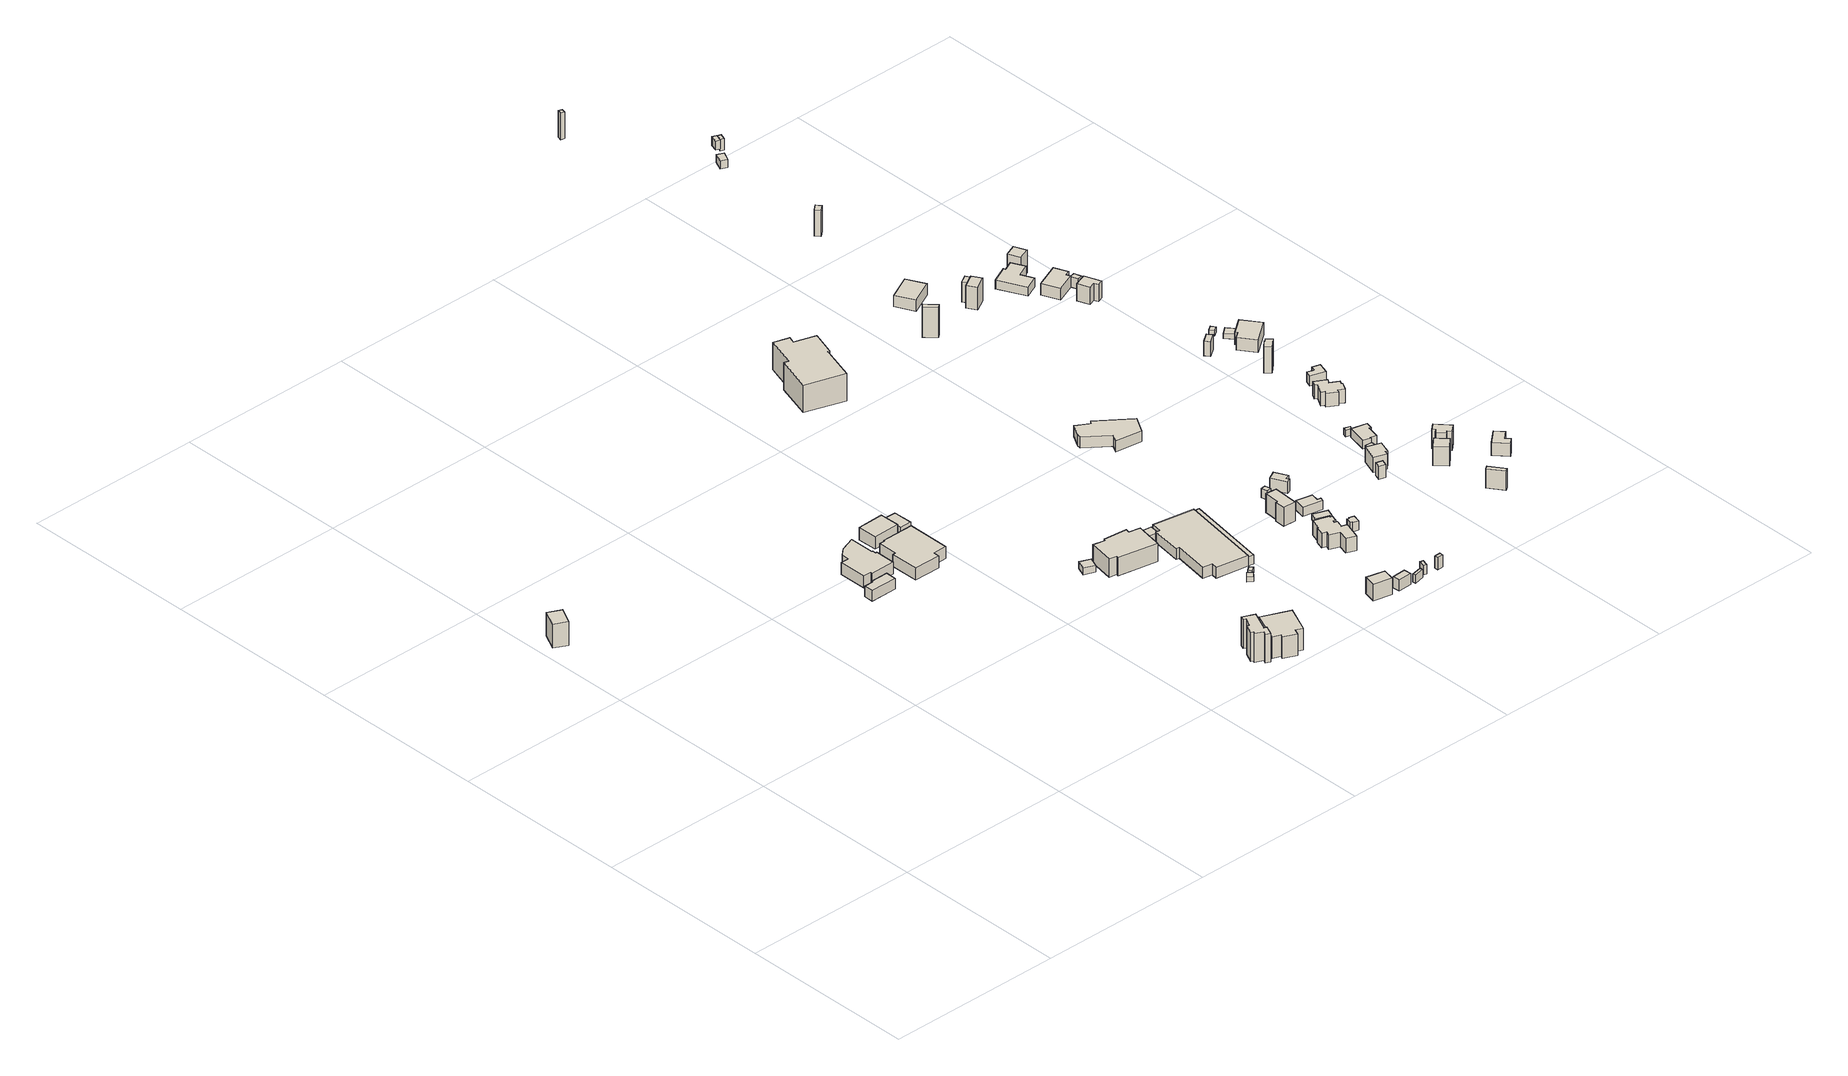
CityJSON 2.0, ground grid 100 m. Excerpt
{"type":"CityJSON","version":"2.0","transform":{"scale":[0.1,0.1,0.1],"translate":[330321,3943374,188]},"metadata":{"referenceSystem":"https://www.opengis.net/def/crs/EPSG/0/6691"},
"CityObjects":{
"building1":{"type":"Building","attributes":{"measuredHeight":14.2,"BuildingIDAttribute.prefecture":"14","BuildingIDAttribute.city":"14151","BuildingDetailAttribute.surveyYear":2015},"geometry":[{"type":"Solid","lod":"1","boundaries":[[[[0,1,2,3]],[[2,4,5,3]],[[1,6,4,2]],[[0,7,6,1]],[[3,5,7,0]],[[4,6,7,5]]]]}]},
"building2":{"type":"Building","attributes":{"usage":"441","measuredHeight":6.4,"storeysAboveGround":1,"BuildingIDAttribute.prefecture":"14","BuildingIDAttribute.city":"14151","BuildingDetailAttribute.totalFloorArea":73.63,"BuildingDetailAttribute.buildingFootprintArea":73.63,"BuildingDetailAttribute.buildingStructureType":"610","BuildingDetailAttribute.buildingStructureOrgType":"2","BuildingDetailAttribute.orgUsage":"160","BuildingDetailAttribute.surveyYear":2015,"BuildingLandSlideRiskAttribute.description":"1","BuildingLandSlideRiskAttribute.areaType":"1"},"geometry":[{"type":"Solid","lod":"1","boundaries":[[[[8,9,10,11,12,13]],[[12,14,15,13]],[[11,16,14,12]],[[10,17,16,11]],[[9,18,17,10]],[[8,19,18,9]],[[13,15,19,8]],[[14,16,17,18,19,15]]]]}]},
"building3":{"type":"Building","attributes":{"usage":"441","measuredHeight":10.6,"storeysAboveGround":1,"BuildingIDAttribute.prefecture":"14","BuildingIDAttribute.city":"14151","BuildingDetailAttribute.totalFloorArea":337.97,"BuildingDetailAttribute.buildingFootprintArea":337.97,"BuildingDetailAttribute.buildingStructureType":"610","BuildingDetailAttribute.buildingStructureOrgType":"2","BuildingDetailAttribute.orgUsage":"160","BuildingDetailAttribute.surveyYear":2015,"BuildingLandSlideRiskAttribute.description":"1","BuildingLandSlideRiskAttribute.areaType":"1"},"geometry":[{"type":"Solid","lod":"1","boundaries":[[[[20,21,22,23,24,25,26,27,28,29,30,31,32]],[[31,33,34,32]],[[30,35,33,31]],[[29,36,35,30]],[[28,37,36,29]],[[27,38,37,28]],[[26,39,38,27]],[[25,40,39,26]],[[24,41,40,25]],[[23,42,41,24]],[[22,43,42,23]],[[21,44,43,22]],[[20,45,44,21]],[[32,34,45,20]],[[33,35,36,37,38,39,40,41,42,43,44,45,34]]]]}]},
"building4":{"type":"Building","attributes":{"usage":"441","measuredHeight":9.2,"storeysAboveGround":1,"BuildingIDAttribute.prefecture":"14","BuildingIDAttribute.city":"14151","BuildingDetailAttribute.totalFloorArea":496.14,"BuildingDetailAttribute.buildingFootprintArea":496.14,"BuildingDetailAttribute.buildingStructureType":"610","BuildingDetailAttribute.buildingStructureOrgType":"2","BuildingDetailAttribute.orgUsage":"160","BuildingDetailAttribute.surveyYear":2015,"BuildingLandSlideRiskAttribute.description":"1","BuildingLandSlideRiskAttribute.areaType":"1"},"geometry":[{"type":"Solid","lod":"1","boundaries":[[[[46,47,48,49,50,51,52,53,54,55]],[[54,56,57,55]],[[53,58,56,54]],[[52,59,58,53]],[[51,60,59,52]],[[50,61,60,51]],[[49,62,61,50]],[[48,63,62,49]],[[47,64,63,48]],[[46,65,64,47]],[[55,57,65,46]],[[56,58,59,60,61,62,63,64,65,57]]]]}]},
"building5":{"type":"Building","attributes":{"usage":"441","measuredHeight":8,"storeysAboveGround":1,"BuildingIDAttribute.prefecture":"14","BuildingIDAttribute.city":"14151","BuildingDetailAttribute.totalFloorArea":160.16,"BuildingDetailAttribute.buildingFootprintArea":160.16,"BuildingDetailAttribute.buildingStructureType":"610","BuildingDetailAttribute.buildingStructureOrgType":"2","BuildingDetailAttribute.orgUsage":"160","BuildingDetailAttribute.surveyYear":2015,"BuildingLandSlideRiskAttribute.description":"1","BuildingLandSlideRiskAttribute.areaType":"1"},"geometry":[{"type":"Solid","lod":"1","boundaries":[[[[66,67,68,69]],[[68,70,71,69]],[[67,72,70,68]],[[66,73,72,67]],[[69,71,73,66]],[[70,72,73,71]]]]}]},
"building6":{"type":"Building","attributes":{"measuredHeight":7.9,"BuildingIDAttribute.prefecture":"14","BuildingIDAttribute.city":"14151","BuildingDetailAttribute.surveyYear":2015,"BuildingLandSlideRiskAttribute.description":"1","BuildingLandSlideRiskAttribute.areaType":"1"},"geometry":[{"type":"Solid","lod":"1","boundaries":[[[[74,75,76,77]],[[76,78,79,77]],[[75,80,78,76]],[[74,81,80,75]],[[77,79,81,74]],[[78,80,81,79]]]]}]},
"building7":{"type":"Building","attributes":{"usage":"402","measuredHeight":17.2,"storeysAboveGround":1,"BuildingIDAttribute.prefecture":"14","BuildingIDAttribute.city":"14151","BuildingDetailAttribute.totalFloorArea":65.16,"BuildingDetailAttribute.buildingFootprintArea":65.16,"BuildingDetailAttribute.buildingStructureType":"610","BuildingDetailAttribute.buildingStructureOrgType":"2","BuildingDetailAttribute.orgUsage":"102","BuildingDetailAttribute.surveyYear":2015,"BuildingLandSlideRiskAttribute.description":"1","BuildingLandSlideRiskAttribute.areaType":"1"},"geometry":[{"type":"Solid","lod":"1","boundaries":[[[[82,83,84,85,86,87,88,89,90,91,92,93,94,95]],[[94,96,97,95]],[[93,98,96,94]],[[92,99,98,93]],[[91,100,99,92]],[[90,101,100,91]],[[89,102,101,90]],[[88,103,102,89]],[[87,104,103,88]],[[86,105,104,87]],[[85,106,105,86]],[[84,107,106,85]],[[83,108,107,84]],[[82,109,108,83]],[[95,97,109,82]],[[96,98,99,100,101,102,103,104,105,106,107,108,109,97]]]]}]},
"building8":{"type":"Building","attributes":{"usage":"402","measuredHeight":20,"storeysAboveGround":1,"BuildingIDAttribute.prefecture":"14","BuildingIDAttribute.city":"14151","BuildingDetailAttribute.totalFloorArea":256.87,"BuildingDetailAttribute.buildingFootprintArea":256.87,"BuildingDetailAttribute.buildingStructureType":"610","BuildingDetailAttribute.buildingStructureOrgType":"2","BuildingDetailAttribute.orgUsage":"102","BuildingDetailAttribute.surveyYear":2015,"BuildingLandSlideRiskAttribute.description":"1","BuildingLandSlideRiskAttribute.areaType":"1"},"geometry":[{"type":"Solid","lod":"1","boundaries":[[[[110,111,112,113,114,115,116,117]],[[116,118,119,117]],[[115,120,118,116]],[[114,121,120,115]],[[113,122,121,114]],[[112,123,122,113]],[[111,124,123,112]],[[110,125,124,111]],[[117,119,125,110]],[[118,120,121,122,123,124,125,119]]]]}]},
"building9":{"type":"Building","attributes":{"usage":"441","measuredHeight":5.1,"storeysAboveGround":1,"BuildingIDAttribute.prefecture":"14","BuildingIDAttribute.city":"14151","BuildingDetailAttribute.totalFloorArea":32.93,"BuildingDetailAttribute.buildingFootprintArea":32.93,"BuildingDetailAttribute.buildingStructureType":"610","BuildingDetailAttribute.buildingStructureOrgType":"2","BuildingDetailAttribute.orgUsage":"171","BuildingDetailAttribute.surveyYear":2015},"geometry":[{"type":"Solid","lod":"1","boundaries":[[[[126,127,128,129]],[[128,130,131,129]],[[127,132,130,128]],[[126,133,132,127]],[[129,131,133,126]],[[130,132,133,131]]]]}]},
"building10":{"type":"Building","attributes":{"usage":"441","measuredHeight":17.4,"storeysAboveGround":3,"BuildingIDAttribute.prefecture":"14","BuildingIDAttribute.city":"14151","BuildingDetailAttribute.totalFloorArea":1977.17,"BuildingDetailAttribute.buildingFootprintArea":659.06,"BuildingDetailAttribute.buildingStructureType":"610","BuildingDetailAttribute.buildingStructureOrgType":"2","BuildingDetailAttribute.orgUsage":"172","BuildingDetailAttribute.surveyYear":2015,"BuildingLandSlideRiskAttribute.description":"1","BuildingLandSlideRiskAttribute.areaType":"1"},"geometry":[{"type":"Solid","lod":"1","boundaries":[[[[134,135,136,137,138,139,140,141,142,143]],[[142,144,145,143]],[[141,146,144,142]],[[140,147,146,141]],[[139,148,147,140]],[[138,149,148,139]],[[137,150,149,138]],[[136,151,150,137]],[[135,152,151,136]],[[134,153,152,135]],[[143,145,153,134]],[[144,146,147,148,149,150,151,152,153,145]]]]}]},
"building11":{"type":"Building","attributes":{"usage":"441","measuredHeight":13,"storeysAboveGround":1,"BuildingIDAttribute.prefecture":"14","BuildingIDAttribute.city":"14151","BuildingDetailAttribute.totalFloorArea":363.89,"BuildingDetailAttribute.buildingFootprintArea":363.89,"BuildingDetailAttribute.buildingStructureType":"610","BuildingDetailAttribute.buildingStructureOrgType":"2","BuildingDetailAttribute.orgUsage":"171","BuildingDetailAttribute.surveyYear":2015},"geometry":[{"type":"Solid","lod":"1","boundaries":[[[[154,155,156,157,158,159,160,161,162,163]],[[162,164,165,163]],[[161,166,164,162]],[[160,167,166,161]],[[159,168,167,160]],[[158,169,168,159]],[[157,170,169,158]],[[156,171,170,157]],[[155,172,171,156]],[[154,173,172,155]],[[163,165,173,154]],[[164,166,167,168,169,170,171,172,173,165]]]]}]},
"building12":{"type":"Building","attributes":{"usage":"441","storeysAboveGround":1,"BuildingIDAttribute.prefecture":"14","BuildingIDAttribute.city":"14151","BuildingDetailAttribute.totalFloorArea":10.58,"BuildingDetailAttribute.buildingFootprintArea":10.58,"BuildingDetailAttribute.buildingStructureType":"610","BuildingDetailAttribute.buildingStructureOrgType":"2","BuildingDetailAttribute.orgUsage":"172","BuildingDetailAttribute.surveyYear":2015},"geometry":[{"type":"Solid","lod":"1","boundaries":[[[[174,175,176,177]],[[176,178,179,177]],[[175,180,178,176]],[[174,181,180,175]],[[177,179,181,174]],[[178,180,181,179]]]]}]},
"building13":{"type":"Building","attributes":{"BuildingIDAttribute.prefecture":"14","BuildingIDAttribute.city":"14151","BuildingDetailAttribute.surveyYear":2015},"geometry":[{"type":"Solid","lod":"1","boundaries":[[[[182,183,184,185]],[[184,186,187,185]],[[183,188,186,184]],[[182,189,188,183]],[[185,187,189,182]],[[186,188,189,187]]]]}]},
"building14":{"type":"Building","attributes":{"usage":"441","measuredHeight":6.1,"storeysAboveGround":1,"BuildingIDAttribute.prefecture":"14","BuildingIDAttribute.city":"14151","BuildingDetailAttribute.totalFloorArea":37.6,"BuildingDetailAttribute.buildingFootprintArea":37.6,"BuildingDetailAttribute.buildingStructureType":"610","BuildingDetailAttribute.buildingStructureOrgType":"2","BuildingDetailAttribute.orgUsage":"172","BuildingDetailAttribute.surveyYear":2015},"geometry":[{"type":"Solid","lod":"1","boundaries":[[[[190,191,192,193]],[[192,194,195,193]],[[191,196,194,192]],[[190,197,196,191]],[[193,195,197,190]],[[194,196,197,195]]]]}]},
"building15":{"type":"Building","attributes":{"usage":"441","measuredHeight":6.7,"storeysAboveGround":1,"BuildingIDAttribute.prefecture":"14","BuildingIDAttribute.city":"14151","BuildingDetailAttribute.totalFloorArea":1015.55,"BuildingDetailAttribute.buildingFootprintArea":1015.55,"BuildingDetailAttribute.buildingStructureType":"610","BuildingDetailAttribute.buildingStructureOrgType":"2","BuildingDetailAttribute.orgUsage":"172","BuildingDetailAttribute.surveyYear":2015,"BuildingLandSlideRiskAttribute.description":"1","BuildingLandSlideRiskAttribute.areaType":"1"},"geometry":[{"type":"Solid","lod":"1","boundaries":[[[[198,199,200,201,202,203,204,205,206,207]],[[206,208,209,207]],[[205,210,208,206]],[[204,211,210,205]],[[203,212,211,204]],[[202,213,212,203]],[[201,214,213,202]],[[200,215,214,201]],[[199,216,215,200]],[[198,217,216,199]],[[207,209,217,198]],[[208,210,211,212,213,214,215,216,217,209]]]]}]},
"building16":{"type":"Building","attributes":{"usage":"402","measuredHeight":9.9,"storeysAboveGround":1,"BuildingIDAttribute.prefecture":"14","BuildingIDAttribute.city":"14151","BuildingDetailAttribute.totalFloorArea":75.45,"BuildingDetailAttribute.buildingFootprintArea":75.45,"BuildingDetailAttribute.buildingStructureType":"610","BuildingDetailAttribute.buildingStructureOrgType":"2","BuildingDetailAttribute.orgUsage":"191","BuildingDetailAttribute.surveyYear":2015,"BuildingLandSlideRiskAttribute.description":"1","BuildingLandSlideRiskAttribute.areaType":"1"},"geometry":[{"type":"Solid","lod":"1","boundaries":[[[[218,219,220,221]],[[220,222,223,221]],[[219,224,222,220]],[[218,225,224,219]],[[221,223,225,218]],[[222,224,225,223]]]]}]},
"building17":{"type":"Building","attributes":{"measuredHeight":6.2,"BuildingIDAttribute.prefecture":"14","BuildingIDAttribute.city":"14151","BuildingDetailAttribute.surveyYear":2015,"BuildingLandSlideRiskAttribute.description":"1","BuildingLandSlideRiskAttribute.areaType":"1"},"geometry":[{"type":"Solid","lod":"1","boundaries":[[[[226,227,228,229]],[[228,230,231,229]],[[227,232,230,228]],[[226,233,232,227]],[[229,231,233,226]],[[230,232,233,231]]]]}]},
"building18":{"type":"Building","attributes":{"measuredHeight":7,"BuildingIDAttribute.prefecture":"14","BuildingIDAttribute.city":"14151","BuildingDetailAttribute.surveyYear":2015,"BuildingLandSlideRiskAttribute.description":"1","BuildingLandSlideRiskAttribute.areaType":"1"},"geometry":[{"type":"Solid","lod":"1","boundaries":[[[[234,235,236,237]],[[236,238,239,237]],[[235,240,238,236]],[[234,241,240,235]],[[237,239,241,234]],[[238,240,241,239]]]]}]},
"building19":{"type":"Building","attributes":{"measuredHeight":15.9,"BuildingIDAttribute.prefecture":"14","BuildingIDAttribute.city":"14151","BuildingDetailAttribute.surveyYear":2015},"geometry":[{"type":"Solid","lod":"1","boundaries":[[[[242,243,244,245]],[[244,246,247,245]],[[243,248,246,244]],[[242,249,248,243]],[[245,247,249,242]],[[246,248,249,247]]]]}]},
"building20":{"type":"Building","attributes":{"measuredHeight":19.1,"BuildingIDAttribute.prefecture":"14","BuildingIDAttribute.city":"14151","BuildingDetailAttribute.surveyYear":2015,"BuildingLandSlideRiskAttribute.description":"1","BuildingLandSlideRiskAttribute.areaType":"1"},"geometry":[{"type":"Solid","lod":"1","boundaries":[[[[250,251,252,253]],[[252,254,255,253]],[[251,256,254,252]],[[250,257,256,251]],[[253,255,257,250]],[[254,256,257,255]]]]}]},
"building21":{"type":"Building","attributes":{"usage":"411","measuredHeight":12,"storeysAboveGround":2,"BuildingIDAttribute.prefecture":"14","BuildingIDAttribute.city":"14151","BuildingDetailAttribute.totalFloorArea":330.79,"BuildingDetailAttribute.buildingFootprintArea":165.39,"BuildingDetailAttribute.buildingStructureType":"601","BuildingDetailAttribute.buildingStructureOrgType":"1","BuildingDetailAttribute.orgUsage":"10","BuildingDetailAttribute.surveyYear":2015,"BuildingLandSlideRiskAttribute.description":"1","BuildingLandSlideRiskAttribute.areaType":"1"},"geometry":[{"type":"Solid","lod":"1","boundaries":[[[[258,259,260,261,262,263,264,265,266,267,268,269,270,271,272,273,274,275]],[[274,276,277,275]],[[273,278,276,274]],[[272,279,278,273]],[[271,280,279,272]],[[270,281,280,271]],[[269,282,281,270]],[[268,283,282,269]],[[267,284,283,268]],[[266,285,284,267]],[[265,286,285,266]],[[264,287,286,265]],[[263,288,287,264]],[[262,289,288,263]],[[261,290,289,262]],[[260,291,290,261]],[[259,292,291,260]],[[258,293,292,259]],[[275,277,293,258]],[[276,278,279,280,281,282,283,284,285,286,287,288,289,290,291,292,293,277]]]]}]},
"building22":{"type":"Building","attributes":{"measuredHeight":5.2,"BuildingIDAttribute.prefecture":"14","BuildingIDAttribute.city":"14151","BuildingDetailAttribute.surveyYear":2015,"BuildingLandSlideRiskAttribute.description":"1","BuildingLandSlideRiskAttribute.areaType":"1"},"geometry":[{"type":"Solid","lod":"1","boundaries":[[[[294,295,296,297]],[[296,298,299,297]],[[295,300,298,296]],[[294,301,300,295]],[[297,299,301,294]],[[298,300,301,299]]]]}]},
"building23":{"type":"Building","attributes":{"usage":"411","measuredHeight":12,"storeysAboveGround":2,"BuildingIDAttribute.prefecture":"14","BuildingIDAttribute.city":"14151","BuildingDetailAttribute.totalFloorArea":160.14,"BuildingDetailAttribute.buildingFootprintArea":80.07,"BuildingDetailAttribute.buildingStructureType":"601","BuildingDetailAttribute.buildingStructureOrgType":"1","BuildingDetailAttribute.orgUsage":"10","BuildingDetailAttribute.surveyYear":2015,"BuildingLandSlideRiskAttribute.description":"1","BuildingLandSlideRiskAttribute.areaType":"1"},"geometry":[{"type":"Solid","lod":"1","boundaries":[[[[302,303,304,305,306,307]],[[306,308,309,307]],[[305,310,308,306]],[[304,311,310,305]],[[303,312,311,304]],[[302,313,312,303]],[[307,309,313,302]],[[308,310,311,312,313,309]]]]}]},
"building24":{"type":"Building","attributes":{"measuredHeight":5.8,"BuildingIDAttribute.prefecture":"14","BuildingIDAttribute.city":"14151","BuildingDetailAttribute.surveyYear":2015,"BuildingLandSlideRiskAttribute.description":"1","BuildingLandSlideRiskAttribute.areaType":"1"},"geometry":[{"type":"Solid","lod":"1","boundaries":[[[[314,315,316,317]],[[316,318,319,317]],[[315,320,318,316]],[[314,321,320,315]],[[317,319,321,314]],[[318,320,321,319]]]]}]},
"building25":{"type":"Building","attributes":{"measuredHeight":5.7,"BuildingIDAttribute.prefecture":"14","BuildingIDAttribute.city":"14151","BuildingDetailAttribute.surveyYear":2015,"BuildingLandSlideRiskAttribute.description":"1","BuildingLandSlideRiskAttribute.areaType":"1"},"geometry":[{"type":"Solid","lod":"1","boundaries":[[[[322,323,324,325,326,327,328,329]],[[328,330,331,329]],[[327,332,330,328]],[[326,333,332,327]],[[325,334,333,326]],[[324,335,334,325]],[[323,336,335,324]],[[322,337,336,323]],[[329,331,337,322]],[[330,332,333,334,335,336,337,331]]]]}]},
"building26":{"type":"Building","attributes":{"usage":"411","measuredHeight":3.5,"storeysAboveGround":1,"BuildingIDAttribute.prefecture":"14","BuildingIDAttribute.city":"14151","BuildingDetailAttribute.totalFloorArea":23.62,"BuildingDetailAttribute.buildingFootprintArea":23.62,"BuildingDetailAttribute.buildingStructureType":"601","BuildingDetailAttribute.buildingStructureOrgType":"1","BuildingDetailAttribute.orgUsage":"10","BuildingDetailAttribute.surveyYear":2015,"BuildingLandSlideRiskAttribute.description":"1","BuildingLandSlideRiskAttribute.areaType":"1"},"geometry":[{"type":"Solid","lod":"1","boundaries":[[[[338,339,340,341]],[[340,342,343,341]],[[339,344,342,340]],[[338,345,344,339]],[[341,343,345,338]],[[342,344,345,343]]]]}]},
"building27":{"type":"Building","attributes":{"usage":"411","measuredHeight":5.9,"storeysAboveGround":1,"BuildingIDAttribute.prefecture":"14","BuildingIDAttribute.city":"14151","BuildingDetailAttribute.totalFloorArea":60.21,"BuildingDetailAttribute.buildingFootprintArea":60.21,"BuildingDetailAttribute.buildingStructureType":"601","BuildingDetailAttribute.buildingStructureOrgType":"1","BuildingDetailAttribute.orgUsage":"10","BuildingDetailAttribute.surveyYear":2015,"BuildingLandSlideRiskAttribute.description":"1","BuildingLandSlideRiskAttribute.areaType":"1"},"geometry":[{"type":"Solid","lod":"1","boundaries":[[[[346,347,348,349,350,351]],[[350,352,353,351]],[[349,354,352,350]],[[348,355,354,349]],[[347,356,355,348]],[[346,357,356,347]],[[351,353,357,346]],[[352,354,355,356,357,353]]]]}]},
"building28":{"type":"Building","attributes":{"usage":"411","measuredHeight":5.4,"storeysAboveGround":1,"BuildingIDAttribute.prefecture":"14","BuildingIDAttribute.city":"14151","BuildingDetailAttribute.totalFloorArea":9.4,"BuildingDetailAttribute.buildingFootprintArea":9.4,"BuildingDetailAttribute.buildingStructureType":"601","BuildingDetailAttribute.buildingStructureOrgType":"1","BuildingDetailAttribute.orgUsage":"10","BuildingDetailAttribute.surveyYear":2015,"BuildingLandSlideRiskAttribute.description":"1","BuildingLandSlideRiskAttribute.areaType":"1"},"geometry":[{"type":"Solid","lod":"1","boundaries":[[[[358,359,360,361]],[[360,362,363,361]],[[359,364,362,360]],[[358,365,364,359]],[[361,363,365,358]],[[362,364,365,363]]]]}]},
"building29":{"type":"Building","attributes":{"measuredHeight":8.1,"BuildingIDAttribute.prefecture":"14","BuildingIDAttribute.city":"14151","BuildingDetailAttribute.surveyYear":2015,"BuildingLandSlideRiskAttribute.description":"1","BuildingLandSlideRiskAttribute.areaType":"1"},"geometry":[{"type":"Solid","lod":"1","boundaries":[[[[366,367,368,369]],[[368,370,371,369]],[[367,372,370,368]],[[366,373,372,367]],[[369,371,373,366]],[[370,372,373,371]]]]}]},
"building30":{"type":"Building","attributes":{"usage":"401","measuredHeight":6.8,"storeysAboveGround":1,"BuildingIDAttribute.prefecture":"14","BuildingIDAttribute.city":"14151","BuildingDetailAttribute.totalFloorArea":169.78,"BuildingDetailAttribute.buildingFootprintArea":169.78,"BuildingDetailAttribute.buildingStructureType":"610","BuildingDetailAttribute.buildingStructureOrgType":"2","BuildingDetailAttribute.orgUsage":"61","BuildingDetailAttribute.surveyYear":2015},"geometry":[{"type":"Solid","lod":"1","boundaries":[[[[374,375,376,377]],[[376,378,379,377]],[[375,380,378,376]],[[374,381,380,375]],[[377,379,381,374]],[[378,380,381,379]]]]}]},
"building31":{"type":"Building","attributes":{"usage":"421","measuredHeight":7.5,"storeysAboveGround":2,"BuildingIDAttribute.prefecture":"14","BuildingIDAttribute.city":"14151","BuildingDetailAttribute.totalFloorArea":73.04,"BuildingDetailAttribute.buildingFootprintArea":36.52,"BuildingDetailAttribute.buildingStructureType":"610","BuildingDetailAttribute.buildingStructureOrgType":"2","BuildingDetailAttribute.orgUsage":"120","BuildingDetailAttribute.surveyYear":2015,"BuildingLandSlideRiskAttribute.description":"1","BuildingLandSlideRiskAttribute.areaType":"1"},"geometry":[{"type":"Solid","lod":"1","boundaries":[[[[382,383,384,385,386,387]],[[386,388,389,387]],[[385,390,388,386]],[[384,391,390,385]],[[383,392,391,384]],[[382,393,392,383]],[[387,389,393,382]],[[388,390,391,392,393,389]]]]}]},
"building32":{"type":"Building","attributes":{"usage":"441","measuredHeight":19.2,"storeysAboveGround":1,"BuildingIDAttribute.prefecture":"14","BuildingIDAttribute.city":"14151","BuildingDetailAttribute.totalFloorArea":335.17,"BuildingDetailAttribute.buildingFootprintArea":335.17,"BuildingDetailAttribute.buildingStructureType":"610","BuildingDetailAttribute.buildingStructureOrgType":"2","BuildingDetailAttribute.orgUsage":"180","BuildingDetailAttribute.surveyYear":2015,"BuildingLandSlideRiskAttribute.description":"1","BuildingLandSlideRiskAttribute.areaType":"1"},"geometry":[{"type":"Solid","lod":"1","boundaries":[[[[394,395,396,397,398,399,400,401,402]],[[401,403,404,402]],[[400,405,403,401]],[[399,406,405,400]],[[398,407,406,399]],[[397,408,407,398]],[[396,409,408,397]],[[395,410,409,396]],[[394,411,410,395]],[[402,404,411,394]],[[403,405,406,407,408,409,410,411,404]]]]}]},
"building33":{"type":"Building","attributes":{"measuredHeight":14.6,"BuildingIDAttribute.prefecture":"14","BuildingIDAttribute.city":"14151","BuildingDetailAttribute.surveyYear":2015,"BuildingLandSlideRiskAttribute.description":"1","BuildingLandSlideRiskAttribute.areaType":"1"},"geometry":[{"type":"Solid","lod":"1","boundaries":[[[[412,413,414,415]],[[414,416,417,415]],[[413,418,416,414]],[[412,419,418,413]],[[415,417,419,412]],[[416,418,419,417]]]]}]},
"building34":{"type":"Building","attributes":{"measuredHeight":13.2,"BuildingIDAttribute.prefecture":"14","BuildingIDAttribute.city":"14151","BuildingDetailAttribute.surveyYear":2015},"geometry":[{"type":"Solid","lod":"1","boundaries":[[[[420,421,422,423]],[[422,424,425,423]],[[421,426,424,422]],[[420,427,426,421]],[[423,425,427,420]],[[424,426,427,425]]]]}]},
"building35":{"type":"Building","attributes":{"measuredHeight":7.8,"BuildingIDAttribute.prefecture":"14","BuildingIDAttribute.city":"14151","BuildingDetailAttribute.surveyYear":2015,"BuildingLandSlideRiskAttribute.description":"1","BuildingLandSlideRiskAttribute.areaType":"1"},"geometry":[{"type":"Solid","lod":"1","boundaries":[[[[428,429,430,431]],[[430,432,433,431]],[[429,434,432,430]],[[428,435,434,429]],[[431,433,435,428]],[[432,434,435,433]]]]}]},
"building36":{"type":"Building","attributes":{"measuredHeight":21.7,"BuildingIDAttribute.prefecture":"14","BuildingIDAttribute.city":"14151","BuildingDetailAttribute.surveyYear":2015,"BuildingLandSlideRiskAttribute.description":"1","BuildingLandSlideRiskAttribute.areaType":"1"},"geometry":[{"type":"Solid","lod":"1","boundaries":[[[[436,437,438,439]],[[438,440,441,439]],[[437,442,440,438]],[[436,443,442,437]],[[439,441,443,436]],[[440,442,443,441]]]]}]},
"building37":{"type":"Building","attributes":{"usage":"411","measuredHeight":9.5,"storeysAboveGround":2,"BuildingIDAttribute.prefecture":"14","BuildingIDAttribute.city":"14151","BuildingDetailAttribute.totalFloorArea":130.44,"BuildingDetailAttribute.buildingFootprintArea":65.22,"BuildingDetailAttribute.buildingStructureType":"601","BuildingDetailAttribute.buildingStructureOrgType":"1","BuildingDetailAttribute.orgUsage":"10","BuildingDetailAttribute.surveyYear":2015,"BuildingLandSlideRiskAttribute.description":"1","BuildingLandSlideRiskAttribute.areaType":"1"},"geometry":[{"type":"Solid","lod":"1","boundaries":[[[[444,445,446,447,448,449]],[[448,450,451,449]],[[447,452,450,448]],[[446,453,452,447]],[[445,454,453,446]],[[444,455,454,445]],[[449,451,455,444]],[[450,452,453,454,455,451]]]]}]},
"building38":{"type":"Building","attributes":{"usage":"411","measuredHeight":4.6,"storeysAboveGround":2,"BuildingIDAttribute.prefecture":"14","BuildingIDAttribute.city":"14151","BuildingDetailAttribute.totalFloorArea":36.24,"BuildingDetailAttribute.buildingFootprintArea":18.12,"BuildingDetailAttribute.buildingStructureType":"601","BuildingDetailAttribute.buildingStructureOrgType":"1","BuildingDetailAttribute.orgUsage":"10","BuildingDetailAttribute.surveyYear":2015},"geometry":[{"type":"Solid","lod":"1","boundaries":[[[[456,457,458,459]],[[458,460,461,459]],[[457,462,460,458]],[[456,463,462,457]],[[459,461,463,456]],[[460,462,463,461]]]]}]},
"building39":{"type":"Building","attributes":{"usage":"411","measuredHeight":7.9,"storeysAboveGround":2,"BuildingIDAttribute.prefecture":"14","BuildingIDAttribute.city":"14151","BuildingDetailAttribute.totalFloorArea":344.41,"BuildingDetailAttribute.buildingFootprintArea":172.21,"BuildingDetailAttribute.buildingStructureType":"601","BuildingDetailAttribute.buildingStructureOrgType":"1","BuildingDetailAttribute.orgUsage":"10","BuildingDetailAttribute.surveyYear":2015},"geometry":[{"type":"Solid","lod":"1","boundaries":[[[[464,465,466,467,468,469,470,471]],[[470,472,473,471]],[[469,474,472,470]],[[468,475,474,469]],[[467,476,475,468]],[[466,477,476,467]],[[465,478,477,466]],[[464,479,478,465]],[[471,473,479,464]],[[472,474,475,476,477,478,479,473]]]]}]},
"building40":{"type":"Building","attributes":{"measuredHeight":4.2,"BuildingIDAttribute.prefecture":"14","BuildingIDAttribute.city":"14151","BuildingDetailAttribute.surveyYear":2015,"BuildingLandSlideRiskAttribute.description":"1","BuildingLandSlideRiskAttribute.areaType":"1"},"geometry":[{"type":"Solid","lod":"1","boundaries":[[[[480,481,482,483]],[[482,484,485,483]],[[481,486,484,482]],[[480,487,486,481]],[[483,485,487,480]],[[484,486,487,485]]]]}]},
"building41":{"type":"Building","attributes":{"usage":"411","measuredHeight":8,"storeysAboveGround":2,"BuildingIDAttribute.prefecture":"14","BuildingIDAttribute.city":"14151","BuildingDetailAttribute.totalFloorArea":155.38,"BuildingDetailAttribute.buildingFootprintArea":77.69,"BuildingDetailAttribute.buildingStructureType":"601","BuildingDetailAttribute.buildingStructureOrgType":"1","BuildingDetailAttribute.orgUsage":"10","BuildingDetailAttribute.surveyYear":2015,"BuildingLandSlideRiskAttribute.description":"1","BuildingLandSlideRiskAttribute.areaType":"1"},"geometry":[{"type":"Solid","lod":"1","boundaries":[[[[488,489,490,491,492,493,494,495]],[[494,496,497,495]],[[493,498,496,494]],[[492,499,498,493]],[[491,500,499,492]],[[490,501,500,491]],[[489,502,501,490]],[[488,503,502,489]],[[495,497,503,488]],[[496,498,499,500,501,502,503,497]]]]}]},
"building42":{"type":"Building","attributes":{"usage":"451","measuredHeight":6,"storeysAboveGround":1,"BuildingIDAttribute.prefecture":"14","BuildingIDAttribute.city":"14151","BuildingDetailAttribute.totalFloorArea":20.22,"BuildingDetailAttribute.buildingFootprintArea":20.22,"BuildingDetailAttribute.buildingStructureType":"601","BuildingDetailAttribute.buildingStructureOrgType":"1","BuildingDetailAttribute.orgUsage":"200","BuildingDetailAttribute.surveyYear":2015},"geometry":[{"type":"Solid","lod":"1","boundaries":[[[[504,505,506,507]],[[506,508,509,507]],[[505,510,508,506]],[[504,511,510,505]],[[507,509,511,504]],[[508,510,511,509]]]]}]},
"building43":{"type":"Building","attributes":{"usage":"411","measuredHeight":9.3,"storeysAboveGround":2,"BuildingIDAttribute.prefecture":"14","BuildingIDAttribute.city":"14151","BuildingDetailAttribute.totalFloorArea":244.23,"BuildingDetailAttribute.buildingFootprintArea":122.11,"BuildingDetailAttribute.buildingStructureType":"601","BuildingDetailAttribute.buildingStructureOrgType":"1","BuildingDetailAttribute.orgUsage":"10","BuildingDetailAttribute.surveyYear":2015,"BuildingLandSlideRiskAttribute.description":"1","BuildingLandSlideRiskAttribute.areaType":"1"},"geometry":[{"type":"Solid","lod":"1","boundaries":[[[[512,513,514,515,516,517]],[[516,518,519,517]],[[515,520,518,516]],[[514,521,520,515]],[[513,522,521,514]],[[512,523,522,513]],[[517,519,523,512]],[[518,520,521,522,523,519]]]]}]},
"building44":{"type":"Building","attributes":{"usage":"411","measuredHeight":11.8,"storeysAboveGround":2,"BuildingIDAttribute.prefecture":"14","BuildingIDAttribute.city":"14151","BuildingDetailAttribute.totalFloorArea":97.81,"BuildingDetailAttribute.buildingFootprintArea":48.9,"BuildingDetailAttribute.buildingStructureType":"601","BuildingDetailAttribute.buildingStructureOrgType":"1","BuildingDetailAttribute.orgUsage":"10","BuildingDetailAttribute.surveyYear":2015},"geometry":[{"type":"Solid","lod":"1","boundaries":[[[[524,525,526,527]],[[526,528,529,527]],[[525,530,528,526]],[[524,531,530,525]],[[527,529,531,524]],[[528,530,531,529]]]]}]},
"building45":{"type":"Building","attributes":{"usage":"411","measuredHeight":10.7,"storeysAboveGround":2,"BuildingIDAttribute.prefecture":"14","BuildingIDAttribute.city":"14151","BuildingDetailAttribute.totalFloorArea":103.46,"BuildingDetailAttribute.buildingFootprintArea":51.73,"BuildingDetailAttribute.buildingStructureType":"601","BuildingDetailAttribute.buildingStructureOrgType":"1","BuildingDetailAttribute.orgUsage":"10","BuildingDetailAttribute.surveyYear":2015,"BuildingLandSlideRiskAttribute.description":"1","BuildingLandSlideRiskAttribute.areaType":"1"},"geometry":[{"type":"Solid","lod":"1","boundaries":[[[[532,533,534,535,536,537]],[[536,538,539,537]],[[535,540,538,536]],[[534,541,540,535]],[[533,542,541,534]],[[532,543,542,533]],[[537,539,543,532]],[[538,540,541,542,543,539]]]]}]},
"building46":{"type":"Building","attributes":{"measuredHeight":11.2,"BuildingIDAttribute.prefecture":"14","BuildingIDAttribute.city":"14151","BuildingDetailAttribute.surveyYear":2015,"BuildingLandSlideRiskAttribute.description":"1","BuildingLandSlideRiskAttribute.areaType":"1"},"geometry":[{"type":"Solid","lod":"1","boundaries":[[[[544,545,546,547]],[[546,548,549,547]],[[545,550,548,546]],[[544,551,550,545]],[[547,549,551,544]],[[548,550,551,549]]]]}]},
"building47":{"type":"Building","attributes":{"usage":"411","measuredHeight":21.6,"storeysAboveGround":2,"BuildingIDAttribute.prefecture":"14","BuildingIDAttribute.city":"14151","BuildingDetailAttribute.totalFloorArea":85.53,"BuildingDetailAttribute.buildingFootprintArea":42.77,"BuildingDetailAttribute.buildingStructureType":"601","BuildingDetailAttribute.buildingStructureOrgType":"1","BuildingDetailAttribute.orgUsage":"10","BuildingDetailAttribute.surveyYear":2015},"geometry":[{"type":"Solid","lod":"1","boundaries":[[[[552,553,554,555]],[[554,556,557,555]],[[553,558,556,554]],[[552,559,558,553]],[[555,557,559,552]],[[556,558,559,557]]]]}]},
"building48":{"type":"Building","attributes":{"measuredHeight":6.7,"BuildingIDAttribute.prefecture":"14","BuildingIDAttribute.city":"14151","BuildingDetailAttribute.surveyYear":2015},"geometry":[{"type":"Solid","lod":"1","boundaries":[[[[560,561,562,563]],[[562,564,565,563]],[[561,566,564,562]],[[560,567,566,561]],[[563,565,567,560]],[[564,566,567,565]]]]}]},
"building49":{"type":"Building","attributes":{"measuredHeight":5.3,"BuildingIDAttribute.prefecture":"14","BuildingIDAttribute.city":"14151","BuildingDetailAttribute.surveyYear":2015},"geometry":[{"type":"Solid","lod":"1","boundaries":[[[[568,569,570,571,572]],[[571,573,574,572]],[[570,575,573,571]],[[569,576,575,570]],[[568,577,576,569]],[[572,574,577,568]],[[573,575,576,577,574]]]]}]},
"building50":{"type":"Building","attributes":{"measuredHeight":7.8,"BuildingIDAttribute.prefecture":"14","BuildingIDAttribute.city":"14151","BuildingDetailAttribute.surveyYear":2015},"geometry":[{"type":"Solid","lod":"1","boundaries":[[[[578,579,580,581]],[[580,582,583,581]],[[579,584,582,580]],[[578,585,584,579]],[[581,583,585,578]],[[582,584,585,583]]]]}]},
"building51":{"type":"Building","attributes":{"measuredHeight":18.9,"BuildingIDAttribute.prefecture":"14","BuildingIDAttribute.city":"14151","BuildingDetailAttribute.surveyYear":2015,"BuildingLandSlideRiskAttribute.description":"1","BuildingLandSlideRiskAttribute.areaType":"1"},"geometry":[{"type":"Solid","lod":"1","boundaries":[[[[586,587,588,589]],[[588,590,591,589]],[[587,592,590,588]],[[586,593,592,587]],[[589,591,593,586]],[[590,592,593,591]]]]}]},
"building52":{"type":"Building","attributes":{"usage":"411","measuredHeight":12,"storeysAboveGround":2,"BuildingIDAttribute.prefecture":"14","BuildingIDAttribute.city":"14151","BuildingDetailAttribute.totalFloorArea":101.3,"BuildingDetailAttribute.buildingFootprintArea":50.65,"BuildingDetailAttribute.buildingStructureType":"601","BuildingDetailAttribute.buildingStructureOrgType":"1","BuildingDetailAttribute.orgUsage":"10","BuildingDetailAttribute.surveyYear":2015},"geometry":[{"type":"Solid","lod":"1","boundaries":[[[[594,595,596,597,598,599,600,601]],[[600,602,603,601]],[[599,604,602,600]],[[598,605,604,599]],[[597,606,605,598]],[[596,607,606,597]],[[595,608,607,596]],[[594,609,608,595]],[[601,603,609,594]],[[602,604,605,606,607,608,609,603]]]]}]},
"building53":{"type":"Building","attributes":{"usage":"411","measuredHeight":8.9,"storeysAboveGround":1,"BuildingIDAttribute.prefecture":"14","BuildingIDAttribute.city":"14151","BuildingDetailAttribute.totalFloorArea":93.92,"BuildingDetailAttribute.buildingFootprintArea":93.92,"BuildingDetailAttribute.buildingStructureType":"601","BuildingDetailAttribute.buildingStructureOrgType":"1","BuildingDetailAttribute.orgUsage":"10","BuildingDetailAttribute.surveyYear":2015},"geometry":[{"type":"Solid","lod":"1","boundaries":[[[[610,611,612,613,614,615,616,617,618,619,620,621,622,623]],[[622,624,625,623]],[[621,626,624,622]],[[620,627,626,621]],[[619,628,627,620]],[[618,629,628,619]],[[617,630,629,618]],[[616,631,630,617]],[[615,632,631,616]],[[614,633,632,615]],[[613,634,633,614]],[[612,635,634,613]],[[611,636,635,612]],[[610,637,636,611]],[[623,625,637,610]],[[624,626,627,628,629,630,631,632,633,634,635,636,637,625]]]]}]},
"building54":{"type":"Building","attributes":{"measuredHeight":18.7,"BuildingIDAttribute.prefecture":"14","BuildingIDAttribute.city":"14151","BuildingDetailAttribute.surveyYear":2015,"BuildingLandSlideRiskAttribute.description":"1","BuildingLandSlideRiskAttribute.areaType":"1"},"geometry":[{"type":"Solid","lod":"1","boundaries":[[[[638,639,640,641,642,643]],[[642,644,645,643]],[[641,646,644,642]],[[640,647,646,641]],[[639,648,647,640]],[[638,649,648,639]],[[643,645,649,638]],[[644,646,647,648,649,645]]]]}]},
"building55":{"type":"Building","attributes":{"BuildingIDAttribute.prefecture":"14","BuildingIDAttribute.city":"14151","BuildingDetailAttribute.surveyYear":2015},"geometry":[{"type":"Solid","lod":"1","boundaries":[[[[650,651,652,653]],[[652,654,655,653]],[[651,656,654,652]],[[650,657,656,651]],[[653,655,657,650]],[[654,656,657,655]]]]}]},
"building56":{"type":"Building","attributes":{"usage":"411","measuredHeight":6.3,"storeysAboveGround":1,"BuildingIDAttribute.prefecture":"14","BuildingIDAttribute.city":"14151","BuildingDetailAttribute.totalFloorArea":36.17,"BuildingDetailAttribute.buildingFootprintArea":36.17,"BuildingDetailAttribute.buildingStructureType":"601","BuildingDetailAttribute.buildingStructureOrgType":"1","BuildingDetailAttribute.orgUsage":"10","BuildingDetailAttribute.surveyYear":2015},"geometry":[{"type":"Solid","lod":"1","boundaries":[[[[658,659,660,661,662,663]],[[662,664,665,663]],[[661,666,664,662]],[[660,667,666,661]],[[659,668,667,660]],[[658,669,668,659]],[[663,665,669,658]],[[664,666,667,668,669,665]]]]}]},
"building57":{"type":"Building","attributes":{"usage":"411","storeysAboveGround":2,"BuildingIDAttribute.prefecture":"14","BuildingIDAttribute.city":"14151","BuildingDetailAttribute.totalFloorArea":43.69,"BuildingDetailAttribute.buildingFootprintArea":21.85,"BuildingDetailAttribute.buildingStructureType":"601","BuildingDetailAttribute.buildingStructureOrgType":"1","BuildingDetailAttribute.orgUsage":"10","BuildingDetailAttribute.surveyYear":2015},"geometry":[{"type":"Solid","lod":"1","boundaries":[[[[670,671,672,673]],[[672,674,675,673]],[[671,676,674,672]],[[670,677,676,671]],[[673,675,677,670]],[[674,676,677,675]]]]}]},
"building58":{"type":"Building","attributes":{"usage":"411","measuredHeight":9.4,"storeysAboveGround":2,"BuildingIDAttribute.prefecture":"14","BuildingIDAttribute.city":"14151","BuildingDetailAttribute.totalFloorArea":243.39,"BuildingDetailAttribute.buildingFootprintArea":121.7,"BuildingDetailAttribute.buildingStructureType":"601","BuildingDetailAttribute.buildingStructureOrgType":"1","BuildingDetailAttribute.orgUsage":"10","BuildingDetailAttribute.surveyYear":2015,"BuildingLandSlideRiskAttribute.description":"1","BuildingLandSlideRiskAttribute.areaType":"1"},"geometry":[{"type":"Solid","lod":"1","boundaries":[[[[678,679,680,681,682,683]],[[682,684,685,683]],[[681,686,684,682]],[[680,687,686,681]],[[679,688,687,680]],[[678,689,688,679]],[[683,685,689,678]],[[684,686,687,688,689,685]]]]}]},
"building59":{"type":"Building","attributes":{"usage":"411","measuredHeight":8.2,"storeysAboveGround":2,"BuildingIDAttribute.prefecture":"14","BuildingIDAttribute.city":"14151","BuildingDetailAttribute.totalFloorArea":92.69,"BuildingDetailAttribute.buildingFootprintArea":46.35,"BuildingDetailAttribute.buildingStructureType":"601","BuildingDetailAttribute.buildingStructureOrgType":"1","BuildingDetailAttribute.orgUsage":"10","BuildingDetailAttribute.surveyYear":2015},"geometry":[{"type":"Solid","lod":"1","boundaries":[[[[690,691,692,693,694,695]],[[694,696,697,695]],[[693,698,696,694]],[[692,699,698,693]],[[691,700,699,692]],[[690,701,700,691]],[[695,697,701,690]],[[696,698,699,700,701,697]]]]}]}
},
"vertices":[
[81,2440,66],[9,2476,66],[57,2571,66],[129,2535,66],[57,2571,203],[129,2535,203],[9,2476,203],[81,2440,203],
[1490,1659,120],[1338,1659,120],[1338,1712,120],[1390,1712,120],[1390,1720,120],[1490,1720,120],[1390,1720,181],[1490,1720,181],[1390,1712,181],[1338,1712,181],[1338,1659,181],[1490,1659,181],
[1373,1912,133],[1418,1912,133],[1418,1954,133],[1459,1990,133],[1544,2021,133],[1544,1879,133],[1549,1879,133],[1549,1858,133],[1557,1858,133],[1556,1743,133],[1419,1743,133],[1419,1755,133],[1373,1755,133],[1419,1755,202],[1373,1755,202],[1419,1743,202],[1556,1743,202],[1557,1858,202],[1549,1858,202],[1549,1879,202],[1544,1879,202],[1544,2021,202],[1459,1990,202],[1418,1954,202],[1418,1912,202],[1373,1912,202],
[1837,1674,125],[1759,1674,125],[1759,1641,125],[1607,1641,125],[1607,1801,125],[1623,1801,125],[1624,1911,125],[1658,1911,125],[1658,1918,125],[1838,1918,125],[1658,1918,194],[1838,1918,194],[1658,1911,194],[1624,1911,194],[1623,1801,194],[1607,1801,194],[1607,1641,194],[1759,1641,194],[1759,1674,194],[1837,1674,194],
[1624,1942,146],[1622,2052,146],[1772,2055,146],[1774,1945,146],[1772,2055,218],[1774,1945,218],[1622,2052,218],[1624,1942,218],
[1778,2037,146],[1844,2037,146],[1845,1928,146],[1779,1928,146],[1845,1928,206],[1779,1928,206],[1844,2037,206],[1778,2037,206],
[2496,158,4],[2510,151,4],[2487,101,4],[2463,112,4],[2472,131,4],[2428,151,4],[2434,164,4],[2422,169,4],[2448,226,4],[2461,221,4],[2483,268,4],[2470,275,4],[2480,298,4],[2546,268,4],[2480,298,171],[2546,268,171],[2470,275,171],[2483,268,171],[2461,221,171],[2448,226,171],[2422,169,171],[2434,164,171],[2428,151,171],[2472,131,171],[2463,112,171],[2487,101,171],[2510,151,171],[2496,158,171],
[2558,254,32],[2710,187,32],[2644,39,32],[2605,56,32],[2591,23,32],[2520,54,32],[2527,69,32],[2485,88,32],[2527,69,157],[2485,88,157],[2520,54,157],[2591,23,157],[2605,56,157],[2644,39,157],[2710,187,157],[2558,254,157],
[2336,1192,89],[2315,1138,89],[2256,1161,89],[2277,1215,89],[2256,1161,129],[2277,1215,129],[2315,1138,129],[2336,1192,129],
[2003,2542,528],[1784,2612,528],[1849,2817,528],[1874,2809,528],[1927,2977,528],[2013,2949,528],[2001,2912,528],[2120,2874,528],[2075,2735,528],[2065,2738,528],[2075,2735,687],[2065,2738,687],[2120,2874,687],[2001,2912,687],[2013,2949,687],[1927,2977,687],[1874,2809,687],[1849,2817,687],[1784,2612,687],[2003,2542,687],
[2377,1047,84],[2379,1058,84],[2337,1066,84],[2364,1209,84],[2432,1196,84],[2436,1206,84],[2567,1192,84],[2562,1170,84],[2626,1157,84],[2597,1005,84],[2626,1157,190],[2597,1005,190],[2562,1170,190],[2567,1192,190],[2436,1206,190],[2432,1196,190],[2364,1209,190],[2337,1066,190],[2379,1058,190],[2377,1047,190],
[2801,602,97],[2825,581,97],[2801,553,97],[2776,573,97],[2801,553,127],[2776,573,127],[2825,581,127],[2801,602,127],
[2840,627,99],[2854,607,99],[2828,590,99],[2815,609,99],[2828,590,129],[2815,609,129],[2854,607,129],[2840,627,129],
[2721,1182,86],[2714,1125,86],[2642,1134,86],[2648,1191,86],[2642,1134,139],[2648,1191,139],[2714,1125,139],[2721,1182,139],
[2881,675,88],[2700,706,88],[2706,740,88],[2653,749,88],[2688,950,88],[2669,953,88],[2698,1124,88],[2718,1120,88],[2728,1178,88],[2961,1138,88],[2728,1178,150],[2961,1138,150],[2718,1120,150],[2698,1124,150],[2669,953,150],[2688,950,150],[2653,749,150],[2706,740,150],[2700,706,150],[2881,675,150],
[3100,35,102],[3117,105,102],[3219,82,102],[3203,12,102],[3219,82,198],[3203,12,198],[3117,105,198],[3100,35,198],
[2912,669,89],[2881,675,89],[2961,1138,89],[2991,1133,89],[2961,1138,142],[2991,1133,142],[2881,675,142],[2912,669,142],
[3317,49,109],[3319,7,109],[3241,3,109],[3239,45,109],[3241,3,173],[3239,45,173],[3319,7,173],[3317,49,173],
[1954,4500,1104],[1975,4494,1104],[1968,4470,1104],[1947,4476,1104],[1968,4470,1258],[1947,4476,1258],[1975,4494,1258],[1954,4500,1258],
[2547,2592,616],[2567,2612,616],[2623,2556,616],[2603,2535,616],[2623,2556,790],[2603,2535,790],[2567,2612,790],[2547,2592,790],
[3270,332,168],[3215,351,168],[3234,408,168],[3178,427,168],[3187,453,168],[3162,462,168],[3178,510,168],[3185,508,168],[3206,571,168],[3291,543,168],[3289,537,168],[3300,533,168],[3288,497,168],[3276,501,168],[3272,490,168],[3288,485,168],[3274,443,168],[3304,433,168],[3274,443,252],[3304,433,252],[3288,485,252],[3272,490,252],[3276,501,252],[3288,497,252],[3300,533,252],[3289,537,252],[3291,543,252],[3206,571,252],[3185,508,252],[3178,510,252],[3162,462,252],[3187,453,252],[3178,427,252],[3234,408,252],[3215,351,252],[3270,332,252],
[3400,28,107],[3403,11,107],[3346,0,107],[3343,17,107],[3346,0,155],[3343,17,155],[3403,11,155],[3400,28,155],
[3219,704,178],[3145,709,178],[3148,766,178],[3159,766,178],[3165,853,178],[3228,849,178],[3165,853,286],[3228,849,286],[3159,766,286],[3148,766,286],[3145,709,286],[3219,704,286],
[3437,21,107],[3418,26,107],[3430,62,107],[3448,56,107],[3430,62,162],[3448,56,162],[3418,26,162],[3437,21,162],
[3312,402,220],[3314,410,220],[3304,413,220],[3312,444,220],[3324,441,220],[3326,447,220],[3355,440,220],[3343,394,220],[3355,440,274],[3343,394,274],[3326,447,274],[3324,441,274],[3312,444,274],[3304,413,274],[3314,410,274],[3312,402,274],
[3233,580,213],[3249,623,213],[3329,593,213],[3313,550,213],[3329,593,243],[3313,550,243],[3249,623,243],[3233,580,243],
[3231,667,215],[3246,732,215],[3337,712,215],[3328,669,215],[3347,665,215],[3342,643,215],[3347,665,269],[3342,643,269],[3328,669,269],[3337,712,269],[3246,732,269],[3231,667,269],
[3248,906,200],[3219,901,200],[3212,935,200],[3241,941,200],[3212,935,252],[3241,941,252],[3219,901,252],[3248,906,252],
[3533,30,108],[3533,11,108],[3499,11,108],[3499,31,108],[3499,11,179],[3499,31,179],[3533,11,179],[3533,30,179],
[2731,2910,645],[2782,2806,645],[2648,2740,645],[2596,2844,645],[2648,2740,710],[2596,2844,710],[2782,2806,710],[2731,2910,710],
[3265,933,221],[3313,957,221],[3347,888,221],[3322,876,221],[3329,861,221],[3307,850,221],[3329,861,290],[3307,850,290],[3322,876,290],[3347,888,290],[3313,957,290],[3265,933,290],
[3199,1790,176],[3145,1698,176],[2995,1719,176],[3020,1762,176],[2895,1860,176],[2898,1880,176],[2940,1952,176],[3014,1909,176],[3026,1925,176],[3014,1909,239],[3026,1925,239],[2940,1952,239],[2898,1880,239],[2895,1860,239],[3020,1762,239],[2995,1719,239],[3145,1698,239],[3199,1790,239],
[2904,2632,651],[2934,2581,651],[2862,2540,651],[2833,2591,651],[2862,2540,784],[2833,2591,784],[2934,2581,784],[2904,2632,784],
[2889,2659,660],[2903,2635,660],[2858,2609,660],[2844,2633,660],[2858,2609,778],[2844,2633,778],[2903,2635,778],[2889,2659,778],
[3622,523,352],[3610,490,352],[3575,502,352],[3586,535,352],[3575,502,427],[3586,535,427],[3610,490,427],[3622,523,427],
[2717,3519,690],[2739,3492,690],[2706,3465,690],[2684,3491,690],[2706,3465,842],[2684,3491,842],[2739,3492,842],[2717,3519,842],
[3613,636,367],[3693,608,367],[3668,538,367],[3657,542,367],[3650,521,367],[3580,546,367],[3650,521,455],[3580,546,455],[3657,542,455],[3668,538,455],[3693,608,455],[3613,636,455],
[3660,687,387],[3701,683,387],[3696,630,387],[3654,634,387],[3696,630,417],[3654,634,417],[3701,683,417],[3660,687,417],
[3048,2613,651],[3142,2657,651],[3147,2646,651],[3201,2672,651],[3236,2599,651],[3165,2566,651],[3197,2497,651],[3120,2460,651],[3197,2497,702],[3120,2460,702],[3165,2566,702],[3236,2599,702],[3201,2672,702],[3147,2646,702],[3142,2657,702],[3048,2613,702],
[3677,840,382],[3683,861,382],[3716,851,382],[3709,830,382],[3716,851,419],[3709,830,419],[3683,861,419],[3677,840,419],
[3692,821,382],[3780,800,382],[3771,762,382],[3761,764,382],[3744,695,382],[3711,703,382],[3709,697,382],[3665,708,382],[3709,697,431],[3665,708,431],[3711,703,431],[3744,695,431],[3761,764,431],[3771,762,431],[3780,800,431],[3692,821,431],
[2714,4123,759],[2678,4140,759],[2702,4191,759],[2738,4175,759],[2702,4191,806],[2738,4175,806],[2678,4140,806],[2714,4123,806],
[3317,2496,639],[3349,2420,639],[3322,2409,639],[3331,2387,639],[3222,2342,639],[3181,2439,639],[3222,2342,706],[3181,2439,706],[3331,2387,706],[3322,2409,706],[3349,2420,706],[3317,2496,706],
[3848,415,347],[3902,466,347],[3957,408,347],[3904,357,347],[3957,408,456],[3904,357,456],[3902,466,456],[3848,415,456],
[3402,2247,614],[3369,2235,614],[3360,2258,614],[3323,2244,614],[3298,2313,614],[3369,2338,614],[3298,2313,713],[3369,2338,713],[3323,2244,713],[3360,2258,713],[3369,2235,713],[3402,2247,713],
[4046,104,281],[4026,90,281],[3968,173,281],[3988,186,281],[3968,173,392],[3988,186,392],[4026,90,392],[4046,104,392],
[3297,2656,604],[3229,2630,604],[3203,2697,604],[3270,2723,604],[3203,2697,738],[3270,2723,738],[3229,2630,738],[3297,2656,738],
[3395,2380,618],[3365,2373,618],[3354,2415,618],[3384,2423,618],[3354,2415,678],[3384,2423,678],[3365,2373,678],[3395,2380,678],
[2803,4329,743],[2826,4320,743],[2824,4314,743],[2811,4279,743],[2788,4287,743],[2811,4279,794],[2788,4287,794],[2824,4314,794],[2826,4320,794],[2803,4329,794],
[2824,4314,732],[2842,4307,732],[2830,4272,732],[2811,4279,732],[2830,4272,797],[2811,4279,797],[2842,4307,797],[2824,4314,797],
[3636,1718,470],[3586,1682,470],[3566,1710,470],[3616,1746,470],[3566,1710,555],[3616,1746,555],[3586,1682,555],[3636,1718,555],
[4030,466,362],[3988,428,362],[3971,447,362],[3960,436,362],[3924,476,362],[3942,492,362],[3929,506,362],[3965,538,362],[3929,506,472],[3965,538,472],[3942,492,472],[3924,476,472],[3960,436,472],[3971,447,472],[3988,428,472],[4030,466,472],
[3838,1136,412],[3824,1113,412],[3871,1085,412],[3861,1067,412],[3868,1063,412],[3842,1019,412],[3812,1037,412],[3804,1024,412],[3750,1055,412],[3758,1069,412],[3739,1080,412],[3772,1136,412],[3757,1145,412],[3774,1173,412],[3757,1145,491],[3774,1173,491],[3772,1136,491],[3739,1080,491],[3758,1069,491],[3750,1055,491],[3804,1024,491],[3812,1037,491],[3842,1019,491],[3868,1063,491],[3861,1067,491],[3871,1085,491],[3824,1113,491],[3838,1136,491],
[3707,1382,466],[3678,1411,466],[3714,1448,466],[3718,1443,466],[3730,1456,466],[3756,1430,466],[3730,1456,617],[3756,1430,617],[3718,1443,617],[3714,1448,617],[3678,1411,617],[3707,1382,617],
[3657,1731,532],[3640,1755,532],[3669,1775,532],[3685,1750,532],[3669,1775,562],[3685,1750,562],[3640,1755,562],[3657,1731,562],
[3859,1169,451],[3778,1196,451],[3790,1231,451],[3826,1218,451],[3836,1246,451],[3880,1231,451],[3836,1246,510],[3880,1231,510],[3826,1218,510],[3790,1231,510],[3778,1196,510],[3859,1169,510],
[3749,1678,529],[3710,1647,529],[3675,1690,529],[3714,1721,529],[3675,1690,559],[3714,1721,559],[3710,1647,559],[3749,1678,559],
[3721,1496,522],[3658,1583,522],[3694,1609,522],[3686,1621,522],[3772,1684,522],[3843,1585,522],[3772,1684,596],[3843,1585,596],[3686,1621,596],[3694,1609,596],[3658,1583,596],[3721,1496,596],
[4167,331,365],[4208,286,365],[4164,247,365],[4185,224,365],[4155,196,365],[4093,265,365],[4155,196,440],[4093,265,440],[4185,224,440],[4164,247,440],[4208,286,440],[4167,331,440]
]}
